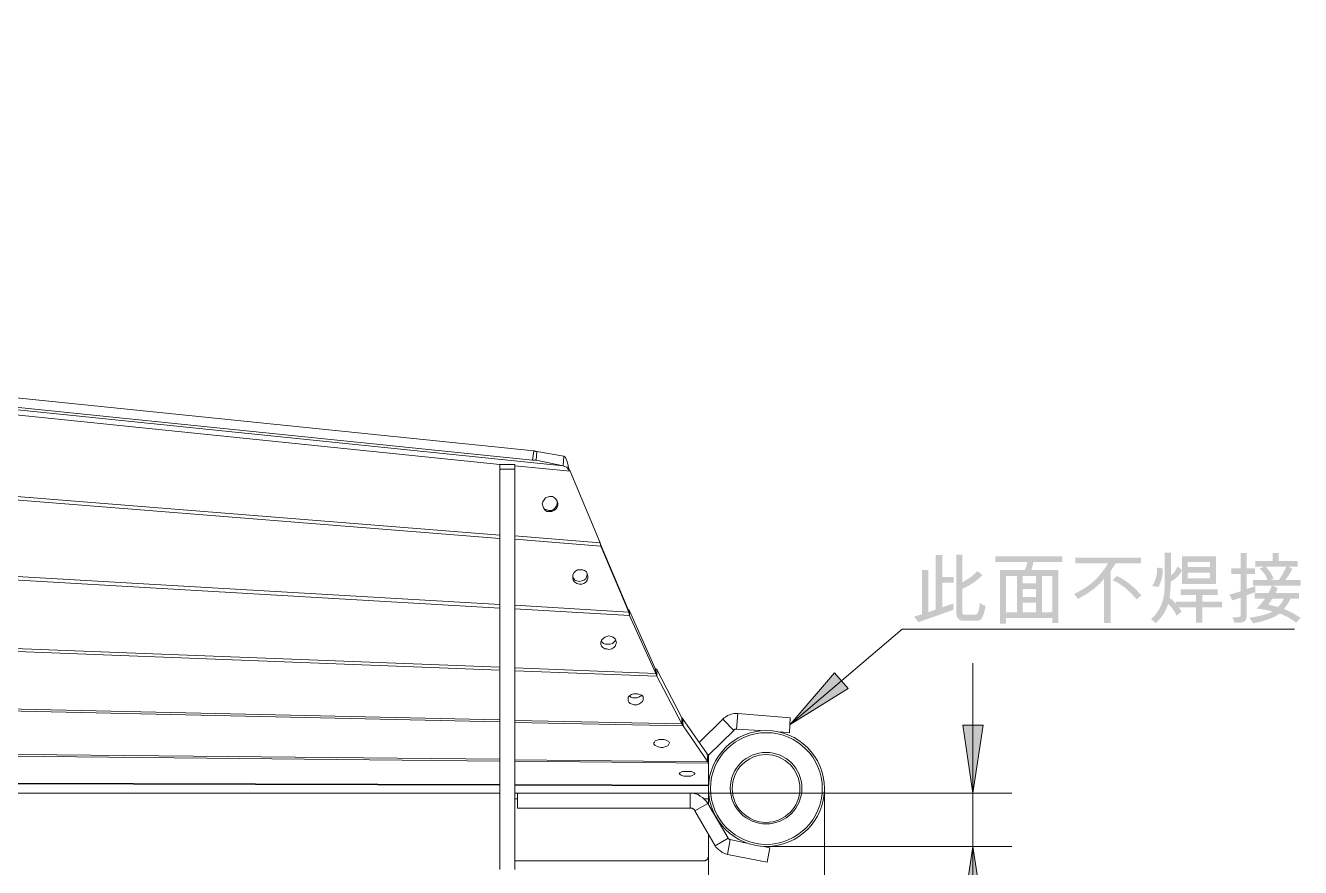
# Model space of a CAD drawing. Header units: millimetres. Extents: x 3 to 591, y 5 to 206.
# Drawn here: x 106.4 to 172.4, y 39 to 82.6 of the extents above; entities that cross this region are included whole.
import ezdxf

# ---------------------------------------------------------------- set-up
doc = ezdxf.new("R2010")
doc.units = ezdxf.units.MM

msp = doc.modelspace()

# ---------------------------------------------------------------- hatches: boundary and pattern name
h = msp.add_hatch(color=7)
h.paths.add_polyline_path([(80.01, 24.906111), (81.562222, 21.731111), (80.539167, 21.378333)])
h.paths.add_polyline_path([(145.979444, 46.390278), (148.2725, 49.071389), (148.978056, 48.26)])
h.paths.add_polyline_path([(22.225, 180.0225), (25.505833, 181.398333), (25.752778, 180.34)])
h = msp.add_hatch(color=7)
h.paths.add_polyline_path([(136.313333, 142.592778), (135.784167, 146.120556), (136.877778, 146.120556)])
h.paths.add_polyline_path([(136.313333, 141.499167), (136.877778, 138.006667), (135.784167, 138.006667)])
h.paths.add_polyline_path([(155.433889, 42.827222), (154.904722, 46.355), (155.963056, 46.355)])
h.paths.add_polyline_path([(155.433889, 40.075556), (155.963056, 36.583056), (154.904722, 36.583056)])
h = msp.add_hatch(color=7)
h.paths.add_polyline_path([(156.089121, 52.516246), (156.029866, 52.251318), (155.947459, 52.004167), (155.893801, 51.899901), (155.827018, 51.825298), (155.747006, 51.78046), (155.653661, 51.765491), (154.898496, 51.765491), (154.773301, 51.793534), (154.667537, 51.877387), (154.595603, 51.996381), (154.571626, 52.129844), (154.571626, 55.182474), (154.890779, 55.182474), (154.890779, 53.754275), (155.300883, 54.008248), (155.6713, 54.330847), (155.927064, 54.130755), (155.709799, 53.924894), (155.464732, 53.737326), (155.19176, 53.568154), (154.890779, 53.417483), (154.890779, 52.163468), (154.922681, 52.096495), (154.983935, 52.074171), (155.568223, 52.074171), (155.63231, 52.102903), (155.685701, 52.17587), (155.728446, 52.293073), (155.760597, 52.45451), (155.792016, 52.682713)])
h.paths.add_polyline_path([(154.444846, 53.742149), (153.845124, 53.742149), (153.845124, 52.462778), (154.425553, 52.666728), (154.425553, 52.333794), (152.610402, 51.688321), (152.388262, 51.973299), (152.798366, 52.102283), (152.798366, 54.385968), (153.11752, 54.385968), (153.11752, 52.207014), (153.50778, 52.341511), (153.50778, 55.168694), (153.845124, 55.168694), (153.845124, 54.0376), (154.444846, 54.0376)])
h = msp.add_hatch(color=7)
h.paths.add_polyline_path([(160.059641, 54.804341), (158.564194, 54.804341), (158.53597, 54.668742), (158.507488, 54.553813), (158.478696, 54.459555), (158.449541, 54.385968), (159.849628, 54.385968), (159.849628, 51.640365), (159.540948, 51.640365), (159.540948, 51.912114), (157.147571, 51.912114), (157.147571, 51.606741), (156.838339, 51.606741), (156.838339, 54.385968), (158.10889, 54.385968), (158.188817, 54.569936), (158.247245, 54.804341), (156.590844, 54.804341), (156.590844, 55.101446), (160.059641, 55.101446)])
h.paths.add_polyline_path([(159.540948, 52.210873), (159.540948, 54.091068), (159.006269, 54.091068), (159.006269, 52.203156)])
h.paths.add_polyline_path([(158.697037, 53.708525), (158.697037, 54.091068), (158.015735, 54.091068), (158.015735, 53.708525)])
h.paths.add_polyline_path([(157.708708, 52.207014), (157.708708, 54.091068), (157.147571, 54.091068), (157.147571, 52.207014)])
h.paths.add_polyline_path([(158.697037, 52.995252), (158.697037, 53.413624), (158.015735, 53.413624), (158.015735, 52.995252)])
h.paths.add_polyline_path([(158.697037, 52.207014), (158.697037, 52.698147), (158.015735, 52.698147), (158.015735, 52.207014)])
h = msp.add_hatch(color=7)
h.paths.add_polyline_path([(164.125522, 54.731029), (162.816385, 54.731029), (162.708485, 54.561461), (162.556763, 54.338564), (162.556763, 51.65635), (162.223829, 51.65635), (162.223829, 53.944445), (161.992319, 53.680671), (161.690528, 53.416794), (161.318458, 53.15271), (160.876108, 52.888316), (160.672158, 53.154002), (160.967851, 53.306964), (161.234811, 53.466541), (161.473039, 53.632732), (161.682536, 53.805538), (161.875383, 53.995492), (162.063632, 54.213093), (162.24723, 54.458289), (162.426125, 54.731029), (160.733894, 54.731029), (160.733894, 55.039709), (164.125522, 55.039709)])
h.paths.add_polyline_path([(164.151429, 53.084549), (163.903933, 52.872882), (163.60514, 53.20412), (163.299112, 53.480942), (162.98585, 53.703297), (162.665352, 53.871133), (162.881429, 54.087209), (163.20575, 53.913568), (163.525524, 53.688612), (163.84075, 53.412289)])
h = msp.add_hatch(color=7)
h.paths.add_polyline_path([(164.900096, 51.636506), (164.656458, 51.846519), (164.819445, 52.010771), (164.960721, 52.186843), (165.08028, 52.374724), (165.178115, 52.574399), (165.25422, 52.785857), (165.308589, 53.009084), (165.341215, 53.244068), (165.352092, 53.490795), (165.352092, 55.295473), (165.678963, 55.295473), (165.678963, 54.110912), (165.780042, 54.198564), (165.871613, 54.305284), (165.953675, 54.431125), (166.026228, 54.576137), (166.247817, 54.385968), (166.247817, 55.109163), (168.012808, 55.109163), (168.012808, 53.668837), (166.247817, 53.668837), (166.247817, 54.369983), (166.162913, 54.215582), (166.042214, 54.067435), (165.878107, 53.925591), (165.670695, 53.790104), (165.652987, 53.346927), (165.611715, 52.950052), (165.730786, 52.856931), (165.824277, 52.776006), (165.89224, 52.707276), (165.934727, 52.650742), (165.944649, 52.756025), (166.982587, 52.756025), (166.982587, 53.104393), (166.186632, 53.104393), (166.186632, 53.395434), (168.102105, 53.395434), (168.102105, 53.104393), (167.307804, 53.104393), (167.307804, 52.756025), (168.330308, 52.756025), (168.330308, 52.45892), (167.307804, 52.45892), (167.307804, 51.660209), (166.982587, 51.660209), (166.982587, 52.45892), (166.085208, 52.45892), (166.104708, 52.429429), (166.146945, 52.370174), (166.236241, 52.23678), (165.968351, 52.024562), (165.875135, 52.213577), (165.771636, 52.378718), (165.657905, 52.51988), (165.533993, 52.636962), (165.446031, 52.384058), (165.311096, 52.133013), (165.129134, 51.88383)])
h.paths.add_polyline_path([(167.699718, 54.808199), (166.55319, 54.808199), (166.55319, 54.552435), (167.699718, 54.552435)])
h.paths.add_polyline_path([(167.699718, 54.257535), (166.55319, 54.257535), (166.55319, 53.964288), (167.699718, 53.964288)])
h.paths.add_polyline_path([(164.957973, 54.521016), (165.252873, 54.471406), (165.250402, 54.221275), (165.213255, 53.978482), (165.141485, 53.742924), (165.035143, 53.514497), (164.709926, 53.56576), (164.821746, 53.771639), (164.90168, 53.975037), (164.949679, 54.175955), (164.96569, 54.374393)])
h = msp.add_hatch(color=7)
h.paths.add_polyline_path([(170.050216, 53.247157), (169.607591, 53.092817), (169.607591, 52.012986), (169.588643, 51.881108), (169.532074, 51.778169), (169.449323, 51.70844), (169.351276, 51.675091), (169.287937, 51.66858), (169.203825, 51.663929), (169.099043, 51.661139), (168.973693, 51.660209), (168.865104, 51.951801), (169.078975, 51.943533), (169.175197, 51.95119), (169.243926, 51.974195), (169.285164, 52.012599), (169.29891, 52.066454), (169.29891, 52.966038), (168.865104, 52.813351), (168.706354, 53.116519), (169.29891, 53.290703), (169.29891, 54.184223), (168.811636, 54.184223), (168.811636, 54.475265), (169.29891, 54.475265), (169.29891, 55.279488), (169.607591, 55.279488), (169.607591, 54.475265), (170.034231, 54.475265), (170.034231, 54.184223), (169.607591, 54.184223), (169.607591, 53.413624), (170.050216, 53.554184)])
h.paths.add_polyline_path([(172.387369, 51.915972), (172.171844, 51.668477), (171.767459, 51.936781), (171.319665, 52.139766), (171.063255, 51.981851), (170.747986, 51.844659), (170.373909, 51.728241), (169.941076, 51.632648), (169.736575, 51.919831), (169.959843, 51.955773), (170.162079, 51.993323), (170.343282, 52.032489), (170.503453, 52.073276), (170.642592, 52.11569), (170.760699, 52.159739), (170.857773, 52.205428), (170.933815, 52.252765), (170.772584, 52.290497), (170.582415, 52.326835), (170.363307, 52.361828), (170.11526, 52.39553), (170.359517, 52.659631), (170.541349, 52.902648), (170.022656, 52.902648), (170.022656, 53.193689), (170.723802, 53.193689), (170.807655, 53.348305), (170.901844, 53.575682), (169.933359, 53.575682), (169.933359, 53.867275), (170.681909, 53.867275), (170.619984, 54.029435), (170.533357, 54.183534), (170.421925, 54.329572), (170.285585, 54.467548), (170.521506, 54.572279), (170.041948, 54.572279), (170.041948, 54.865525), (170.943736, 54.865525), (170.943736, 55.271771), (171.250763, 55.271771), (171.250763, 54.865525), (172.233029, 54.865525), (172.233029, 54.572279), (171.734179, 54.572279), (171.96569, 54.463138), (171.792539, 54.144743), (171.599131, 53.867275), (172.387369, 53.867275), (172.387369, 53.575682), (170.967439, 53.575682), (171.211076, 53.453312), (171.144586, 53.303244), (171.084296, 53.193689), (172.306341, 53.193689), (172.306341, 52.902648), (171.862612, 52.902648), (171.820126, 52.801887), (171.750509, 52.680715), (171.65371, 52.539182), (171.529678, 52.37734), (171.95811, 52.180556)])
h.paths.add_polyline_path([(171.656458, 54.572279), (170.565052, 54.572279), (170.713561, 54.423356), (170.834114, 54.267664), (170.926657, 54.105253), (170.991141, 53.936176), (170.808689, 53.871133), (171.262339, 53.867275), (171.4687, 54.187737)])
h.paths.add_polyline_path([(171.52582, 52.902648), (170.929405, 52.902648), (170.858935, 52.801896), (170.799731, 52.717991), (170.751896, 52.651035), (170.715533, 52.601133), (171.227061, 52.480417), (171.404346, 52.667968)])

# ---------------------------------------------------------------- linework, layer by layer
at = {"color": 7, "lineweight": 0}
for points in [[(53.198889, 68.721111), (132.715, 60.571944)], [(53.163611, 68.227222), (132.644444, 60.078056)], [(134.231944, 59.795833), (63.464722, 67.063056)], [(130.951111, 59.866389), (63.5, 66.780833)], [(130.951111, 56.021111), (62.970833, 61.453889)], [(63.006111, 61.630278), (130.951111, 56.1975)], [(132.644444, 60.078056), (132.715, 60.571944)], [(132.820833, 60.078056), (132.785556, 60.078056), (132.750278, 60.078056), (132.715, 60.078056), (132.679722, 60.078056), (132.644444, 60.078056)], [(132.715, 60.571944), (132.750278, 60.571944), (132.785556, 60.536667), (132.820833, 60.536667), (132.856111, 60.536667)], [(132.856111, 60.536667), (132.820833, 60.078056)], [(132.820833, 60.078056), (134.231944, 59.795833)], [(134.267222, 60.289722), (132.856111, 60.536667)], [(134.267222, 60.289722), (134.231944, 59.795833)], [(134.267222, 60.289722), (134.337778, 60.219167), (134.408333, 60.042778), (134.478889, 59.831111), (134.478889, 59.760556)], [(131.727222, 59.866389), (130.951111, 59.866389)], [(130.951111, 59.866389), (131.727222, 59.866389)], [(130.951111, 59.619444), (130.951111, 59.866389)], [(130.951111, 38.876111), (130.951111, 39.334722), (130.951111, 39.828611), (130.951111, 40.357778), (130.951111, 40.922222), (130.951111, 41.521944), (130.951111, 42.156944), (130.951111, 42.791944), (130.951111, 43.462222), (130.951111, 44.167778), (130.951111, 44.873333), (130.951111, 45.614167), (130.951111, 46.390278), (130.951111, 47.166389), (130.951111, 47.977778), (130.951111, 48.789167), (130.951111, 49.635833), (130.951111, 50.4825), (130.951111, 51.364444), (130.951111, 52.246389), (130.951111, 53.128333), (130.951111, 54.045556), (130.951111, 54.962778), (130.951111, 55.88), (130.951111, 56.797222), (130.951111, 57.749722), (130.951111, 58.666944), (130.951111, 59.619444)], [(130.951111, 59.619444), (131.727222, 59.619444)], [(131.727222, 59.619444), (131.727222, 59.866389)], [(134.584722, 59.513611), (131.727222, 59.795833)], [(131.727222, 38.876111), (131.727222, 39.334722), (131.727222, 39.828611), (131.727222, 40.357778), (131.727222, 40.922222), (131.727222, 41.521944), (131.727222, 42.156944), (131.727222, 42.791944), (131.727222, 43.462222), (131.727222, 44.167778), (131.727222, 44.873333), (131.727222, 45.614167), (131.727222, 46.390278), (131.727222, 47.166389), (131.727222, 47.977778), (131.727222, 48.789167), (131.727222, 49.635833), (131.727222, 50.4825), (131.727222, 51.364444), (131.727222, 52.246389), (131.727222, 53.128333), (131.727222, 54.045556), (131.727222, 54.962778), (131.727222, 55.88), (131.727222, 56.797222), (131.727222, 57.749722), (131.727222, 58.666944), (131.727222, 59.619444)], [(134.231944, 59.795833), (134.3025, 59.760556), (134.408333, 59.725278), (134.478889, 59.619444), (134.584722, 59.513611)], [(134.549444, 59.548889), (134.478889, 59.760556)], [(134.584722, 59.513611), (136.136944, 55.809444)], [(133.843889, 58.1025), (133.843889, 58.067222), (133.914444, 57.961389), (133.914444, 57.820278), (133.879167, 57.714444), (133.808611, 57.608611), (133.738056, 57.538056), (133.632222, 57.4675), (133.491111, 57.4675), (133.385278, 57.502778), (133.279444, 57.538056), (133.208889, 57.573333)], [(55.068611, 57.008889), (130.951111, 52.599167)], [(130.951111, 52.422778), (55.068611, 56.8325)], [(131.727222, 56.162222), (136.136944, 55.809444)], [(136.172222, 55.633056), (131.727222, 55.985833)], [(136.136944, 55.809444), (136.172222, 55.633056)], [(136.172222, 55.633056), (136.136944, 55.774167)], [(137.583333, 52.352222), (136.136944, 55.774167)], [(136.172222, 55.633056), (137.618611, 52.211111)], [(135.466667, 54.186667), (135.466667, 54.151389), (135.431389, 54.045556), (135.396111, 53.939722), (135.290278, 53.869167), (135.184444, 53.833889), (135.078611, 53.798611), (134.9375, 53.833889), (134.831667, 53.869167), (134.761111, 53.975), (134.725833, 54.045556)], [(55.068611, 52.281667), (130.951111, 49.353611)], [(130.951111, 49.2125), (55.068611, 52.140556)], [(131.727222, 52.563889), (137.618611, 52.211111)], [(137.653889, 52.034722), (131.727222, 52.3875)], [(137.583333, 52.352222), (137.618611, 52.211111)], [(137.583333, 52.352222), (137.653889, 52.281667)], [(137.618611, 52.211111), (137.653889, 52.034722)], [(137.653889, 52.034722), (137.653889, 52.281667)], [(138.994444, 49.283056), (137.653889, 52.281667)], [(137.653889, 52.034722), (139.029722, 49.036111)], [(151.765, 51.329167), (145.979444, 46.390278)], [(172.085, 51.329167), (151.765, 51.329167)], [(136.948333, 50.8), (136.913056, 50.729444), (136.8425, 50.658889), (136.771944, 50.588333), (136.666111, 50.553056), (136.525, 50.553056), (136.419167, 50.553056), (136.313333, 50.588333), (136.242778, 50.658889), (136.2075, 50.729444)], [(155.433889, 42.827222), (155.433889, 49.565278)], [(131.727222, 49.318333), (139.029722, 49.036111)], [(139.065, 48.895), (131.727222, 49.177222)], [(138.994444, 49.283056), (139.029722, 49.036111)], [(138.994444, 49.283056), (139.065, 49.247778)], [(139.029722, 49.036111), (139.065, 48.895)], [(139.065, 48.895), (139.065, 49.247778)], [(140.370278, 46.743056), (139.065, 49.247778)], [(139.065, 48.895), (140.370278, 46.425556)], [(55.068611, 48.330556), (130.951111, 46.637222)], [(130.951111, 46.531389), (55.068611, 48.224722)], [(138.288889, 47.871944), (138.253611, 47.871944), (138.147778, 47.801389), (138.041944, 47.766111), (137.936111, 47.766111), (137.830278, 47.766111), (137.724444, 47.801389), (137.653889, 47.871944)], [(143.263056, 46.954722), (143.157222, 46.954722), (143.051389, 46.954722), (142.945556, 46.919444), (142.839722, 46.884167), (142.733889, 46.848889), (142.628056, 46.778333), (142.5575, 46.743056), (142.486944, 46.6725)], [(143.1925, 46.143333), (143.263056, 46.954722)], [(145.979444, 46.743056), (143.263056, 46.954722)], [(131.727222, 46.601944), (140.370278, 46.425556)], [(140.440833, 46.319722), (131.727222, 46.496111)], [(140.370278, 46.743056), (140.370278, 46.425556)], [(140.370278, 46.743056), (140.405556, 46.707778)], [(140.370278, 46.425556), (140.440833, 46.319722)], [(140.440833, 46.319722), (140.405556, 46.707778)], [(141.675556, 44.873333), (140.405556, 46.707778)], [(140.440833, 46.319722), (141.710833, 44.45)], [(142.486944, 46.6725), (141.2875, 45.473056)], [(143.051389, 46.072778), (142.486944, 46.6725)], [(145.979444, 46.743056), (145.944167, 45.966944)], [(139.453056, 45.614167), (139.417778, 45.614167), (139.276667, 45.614167), (139.170833, 45.614167)], [(143.051389, 46.072778), (141.746111, 44.802778)], [(143.1925, 46.143333), (143.157222, 46.143333), (143.121944, 46.143333), (143.086667, 46.143333), (143.086667, 46.108056), (143.051389, 46.108056), (143.051389, 46.072778)], [(144.427222, 46.072778), (143.1925, 46.143333)], [(145.944167, 45.966944), (145.450278, 46.002222)], [(55.068611, 45.331944), (130.951111, 44.591111)], [(130.951111, 44.485278), (55.068611, 45.261389)], [(141.675556, 44.873333), (141.710833, 44.45)], [(141.675556, 44.873333), (141.746111, 44.838056)], [(131.727222, 44.555833), (141.710833, 44.45)], [(141.746111, 44.379444), (131.727222, 44.485278)], [(141.710833, 44.45), (141.746111, 44.379444)], [(141.746111, 44.379444), (141.746111, 44.838056)], [(141.746111, 44.414722), (141.746111, 44.838056)], [(141.746111, 44.379444), (141.746111, 44.414722)], [(141.746111, 44.414722), (141.746111, 44.379444)], [(141.746111, 43.250556), (141.746111, 44.379444)], [(55.068611, 43.4975), (130.951111, 43.285833)], [(130.951111, 43.250556), (55.068611, 43.462222)], [(131.727222, 43.285833), (141.746111, 43.250556)], [(141.746111, 43.215278), (131.727222, 43.250556)], [(141.746111, 43.250556), (141.746111, 43.215278)], [(141.746111, 42.827222), (141.746111, 43.215278)], [(147.743333, 43.074167), (147.743333, 29.280556)], [(130.951111, 42.827222), (55.068611, 42.827222)], [(55.068611, 42.827222), (130.951111, 42.827222)], [(141.746111, 42.827222), (131.727222, 42.827222)], [(131.727222, 42.827222), (141.746111, 42.827222)], [(131.727222, 42.545), (131.868333, 42.545)], [(131.868333, 42.827222), (131.868333, 42.051111)], [(140.793611, 42.827222), (140.793611, 42.051111)], [(141.710833, 42.298056), (141.640278, 42.403889), (141.534444, 42.509722), (141.428611, 42.615556), (141.322778, 42.686111), (141.216944, 42.756667), (141.075833, 42.791944), (140.934722, 42.827222), (140.793611, 42.827222)], [(141.710833, 42.298056), (141.040556, 41.91)], [(141.534444, 42.545), (141.746111, 42.545)], [(142.769167, 40.498889), (141.710833, 42.298056)], [(141.746111, 42.827222), (157.444722, 42.827222)], [(141.746111, 42.827222), (141.746111, 42.791944), (141.746111, 42.756667), (141.746111, 42.721389), (141.746111, 42.650833), (141.746111, 42.615556), (141.746111, 42.545)], [(141.746111, 42.545), (141.746111, 42.262778)], [(155.433889, 42.827222), (155.433889, 40.075556)], [(140.793611, 42.051111), (131.868333, 42.051111)], [(141.040556, 41.91), (141.040556, 41.945278), (141.005278, 41.980556), (140.97, 42.015833), (140.934722, 42.015833), (140.899444, 42.051111), (140.864167, 42.051111), (140.828889, 42.051111), (140.793611, 42.051111)], [(142.098889, 40.110833), (141.040556, 41.91)], [(141.746111, 40.710556), (141.746111, 39.546389)], [(142.098889, 40.110833), (142.769167, 40.498889)], [(142.733889, 39.652222), (142.875, 40.428333)], [(142.875, 40.428333), (142.839722, 40.428333), (142.804444, 40.463611), (142.769167, 40.463611), (142.769167, 40.498889)], [(143.721667, 40.251944), (142.875, 40.428333)], [(142.733889, 39.652222), (142.628056, 39.6875), (142.5575, 39.722778), (142.451667, 39.758056), (142.381111, 39.828611), (142.275278, 39.899167), (142.204722, 39.969722), (142.134167, 40.040278), (142.098889, 40.110833)], [(144.78, 39.264167), (142.733889, 39.652222)], [(144.921111, 40.005), (144.603611, 40.075556)], [(144.744722, 40.075556), (157.444722, 40.075556)], [(144.921111, 40.005), (144.78, 39.264167)], [(155.433889, 40.075556), (155.433889, 31.679444)], [(141.534444, 39.334722), (131.727222, 39.334722)], [(141.534444, 39.334722), (141.569722, 39.334722), (141.605, 39.37), (141.640278, 39.37), (141.675556, 39.405278), (141.710833, 39.440556), (141.710833, 39.475833), (141.746111, 39.511111), (141.746111, 39.546389)], [(141.746111, 39.546389), (141.746111, 29.280556)]]:
    msp.add_lwpolyline(points, dxfattribs=at)
for points in [[(133.526389, 58.208333), (133.420556, 58.173056), (133.314722, 58.137778), (133.244167, 58.031944), (133.173611, 57.926111), (133.138333, 57.820278), (133.173611, 57.714444), (133.208889, 57.608611), (133.279444, 57.502778), (133.385278, 57.432222), (133.526389, 57.432222), (133.632222, 57.432222), (133.738056, 57.4675), (133.843889, 57.538056), (133.914444, 57.643889), (133.949722, 57.749722), (133.949722, 57.855556), (133.914444, 57.961389), (133.843889, 58.067222), (133.773333, 58.137778), (133.6675, 58.208333)], [(135.113889, 54.398333), (134.972778, 54.398333), (134.866944, 54.327778), (134.796389, 54.257222), (134.725833, 54.151389), (134.725833, 54.045556), (134.725833, 53.939722), (134.761111, 53.833889), (134.831667, 53.763333), (134.9375, 53.692778), (135.078611, 53.6575), (135.184444, 53.6575), (135.290278, 53.692778), (135.396111, 53.763333), (135.466667, 53.869167), (135.501944, 53.975), (135.501944, 54.080833), (135.466667, 54.186667), (135.431389, 54.2925), (135.325556, 54.363056), (135.219722, 54.398333)], [(136.983611, 50.623611), (136.948333, 50.729444), (136.913056, 50.835278), (136.807222, 50.905833), (136.701389, 50.941111), (136.595556, 50.976389), (136.489722, 50.941111), (136.383889, 50.905833), (136.278056, 50.835278), (136.2075, 50.764722), (136.172222, 50.658889), (136.172222, 50.553056), (136.2075, 50.447222), (136.278056, 50.376667), (136.383889, 50.306111), (136.489722, 50.306111), (136.595556, 50.270833), (136.736667, 50.306111), (136.8425, 50.376667), (136.913056, 50.447222), (136.948333, 50.553056)], [(145.979444, 46.390278), (148.2725, 49.071389), (148.978056, 48.26)], [(137.971389, 47.977778), (137.865556, 47.977778), (137.759722, 47.9425), (137.653889, 47.871944), (137.583333, 47.801389), (137.583333, 47.730833), (137.583333, 47.625), (137.618611, 47.554444), (137.689167, 47.483889), (137.795, 47.448611), (137.900833, 47.413333), (138.041944, 47.413333), (138.147778, 47.448611), (138.253611, 47.519167), (138.324167, 47.589722), (138.359444, 47.660278), (138.359444, 47.730833), (138.359444, 47.836667), (138.288889, 47.907222), (138.183056, 47.9425), (138.077222, 47.977778)], [(155.433889, 42.827222), (154.904722, 46.355), (155.963056, 46.355)], [(139.311944, 45.614167), (139.206111, 45.614167), (139.100278, 45.578889), (138.994444, 45.543611), (138.959167, 45.473056), (138.923889, 45.437778), (138.923889, 45.367222), (138.994444, 45.296667), (139.065, 45.261389), (139.135556, 45.226111), (139.276667, 45.190833), (139.3825, 45.190833), (139.488333, 45.226111), (139.594167, 45.261389), (139.664722, 45.296667), (139.7, 45.367222), (139.735278, 45.437778), (139.7, 45.508333), (139.629444, 45.543611), (139.558889, 45.578889), (139.453056, 45.614167)], [(140.6525, 43.956111), (140.511389, 43.956111), (140.405556, 43.956111), (140.335, 43.920833), (140.264444, 43.885556), (140.229167, 43.850278), (140.264444, 43.815), (140.299722, 43.779722), (140.370278, 43.744444), (140.476111, 43.709167), (140.581944, 43.709167), (140.687778, 43.709167), (140.828889, 43.709167), (140.899444, 43.744444), (140.97, 43.779722), (141.040556, 43.815), (141.040556, 43.850278), (141.005278, 43.885556), (140.934722, 43.920833), (140.864167, 43.956111), (140.758333, 43.956111)], [(155.433889, 40.075556), (155.963056, 36.583056), (154.904722, 36.583056)]]:
    msp.add_lwpolyline(points, close=True, dxfattribs=at)
for centre, radius in [((144.744722, 43.074167), 2.998611), ((144.744722, 43.074167), 2.892778), ((144.727083, 43.091806), 1.852083), ((144.727083, 43.074167), 1.755069)]:
    msp.add_circle(centre, radius, dxfattribs=at)

doc.saveas('drawing.dxf')
